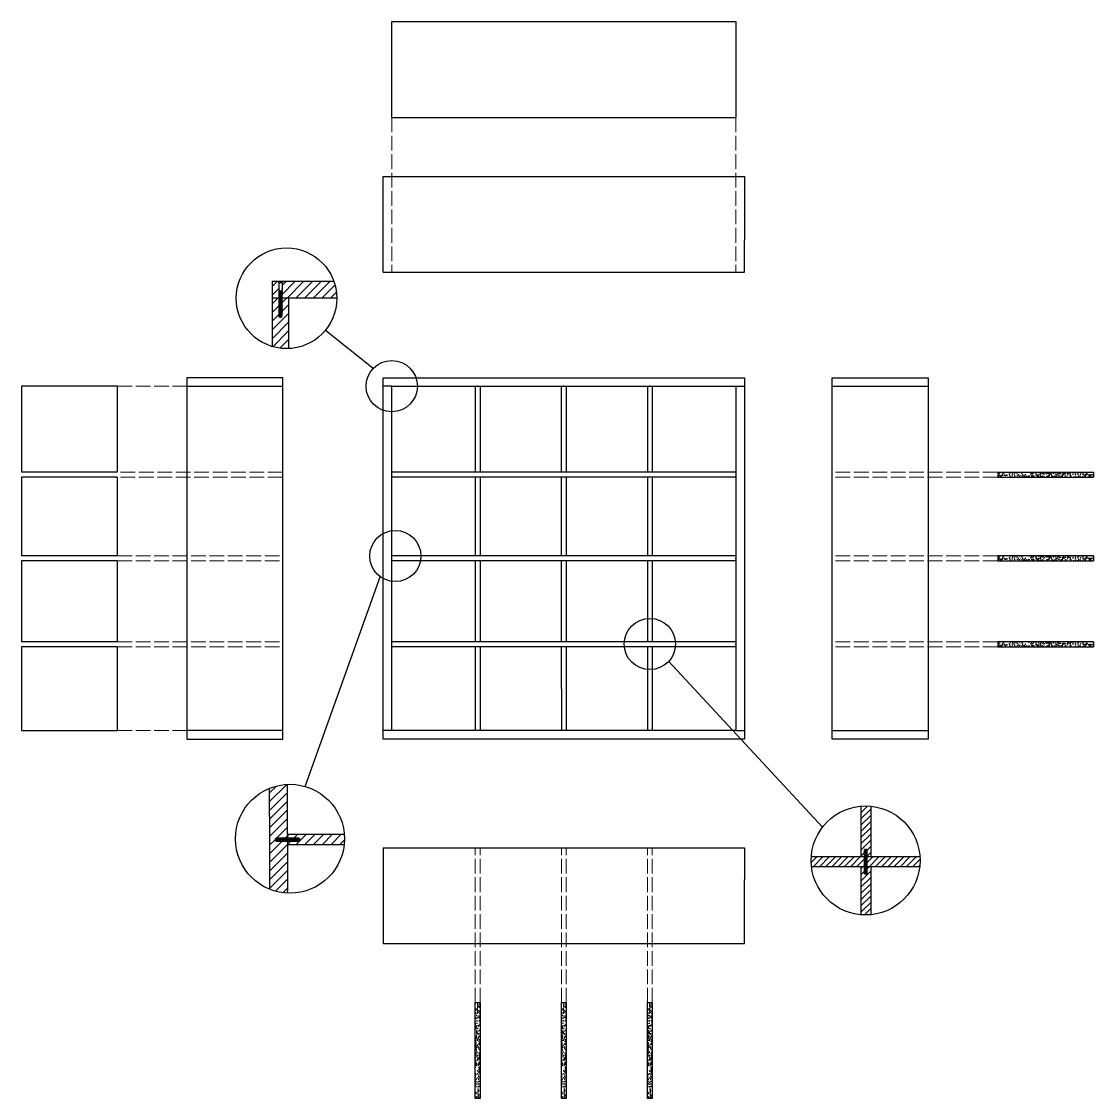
# Model space of a CAD drawing. Header units: inches. Extents: x 17 to 1523, y -134 to 986.
# Drawn here: x 539.2 to 975.5, y -75.2 to 363 of the extents above; entities that cross this region are included whole.
import ezdxf

# ---------------------------------------------------------------- set-up
doc = ezdxf.new("R2010")
doc.units = ezdxf.units.IN
doc.header["$MEASUREMENT"] = 0
doc.linetypes.add('ACAD_ISO02W100', pattern=[15, 12, -3])
doc.layers.add('Kallax', color=7, linetype='Continuous')
doc.layers.add('Linea di sezione', color=151, linetype='Continuous')
doc.layers.add('Linee di proiezione', color=3, linetype='ACAD_ISO02W100', lineweight=13)
pattern_1 = [(45, (440.9025, -185.5239), (-1.767767, 1.767767), [])]
pattern_2 = [(45, (226.2716, 63.9143), (-1.2639534, 1.2639534), [])]

msp = doc.modelspace()

# ---------------------------------------------------------------- hatches: boundary and pattern name
h = msp.add_hatch()
h.set_pattern_fill('AR-CONC', scale=0.3, angle=-90)
h.set_pattern_definition([(320, (826.2386, 462.572), (-0.188256, -2.151781), [0.225, -2.475]), (265, (826.2386, 462.572), (2.256576, 0.416254), [0.18, -1.98]), (10.45144, (826.223, 462.3927), (2.06832, -1.735527), [0.19122, -2.103426]), (316.1842, (826.8386, 462.572), (-0.496558, -3.201724), [0.3375, -3.7125]), (6.6356, (826.7972, 462.3052), (2.922356, -2.803986), [0.28683, -3.15514]), (261.1842, (826.8386, 462.572), (2.922356, -2.803986), [0.27, -2.97]), (291, (826.6886, 462.272), (-1.207857, -1.790721), [0.225, -2.475]), (236, (826.6886, 462.272), (2.17545, -0.729946), [0.18, -1.98]), (341.45144, (826.588, 462.1228), (0.967593, -2.520667), [0.19122, -2.103426]), (307.5, (826.2386, 462.572), (0.9986816, -0.0364796), [0, -1.956, 0, -2.01, 0, -1.9875]), (277.5, (826.2386, 462.572), (1.183235, -0.7892086), [0, -1.146, 0, -1.911, 0, -0.7575]), (237.5, (826.2386, 463.241), (-0.0676646, -1.6014673), [0, -0.75, 0, -2.34, 0, -3.105]), (227.5, (826.2386, 463.541), (0.300315, -1.7495585), [0, -0.975, 0, -1.554, 0, -2.205])])
h.paths.add_polyline_path([(975.54, 177.58), (975.54, 179.58), (975.54, 179.58), (936.54, 179.58), (936.54, 177.58)])
h = msp.add_hatch()
h.set_pattern_fill('AR-CONC', scale=0.3, angle=-90)
h.set_pattern_definition([(320, (826.2386, 428.5436), (-0.188256, -2.151781), [0.225, -2.475]), (265, (826.2386, 428.5436), (2.256576, 0.416254), [0.18, -1.98]), (10.45144, (826.223, 428.3643), (2.06832, -1.735527), [0.19122, -2.103426]), (316.1842, (826.8386, 428.5436), (-0.496558, -3.201724), [0.3375, -3.7125]), (6.6356, (826.7972, 428.2768), (2.922356, -2.803986), [0.28683, -3.15514]), (261.1842, (826.8386, 428.5436), (2.922356, -2.803986), [0.27, -2.97]), (291, (826.6886, 428.2436), (-1.207857, -1.790721), [0.225, -2.475]), (236, (826.6886, 428.2436), (2.17545, -0.729946), [0.18, -1.98]), (341.45144, (826.588, 428.0944), (0.967593, -2.520667), [0.19122, -2.103426]), (307.5, (826.2386, 428.5436), (0.9986816, -0.0364796), [0, -1.956, 0, -2.01, 0, -1.9875]), (277.5, (826.2386, 428.5436), (1.183235, -0.7892086), [0, -1.146, 0, -1.911, 0, -0.7575]), (237.5, (826.2386, 429.2126), (-0.0676646, -1.6014673), [0, -0.75, 0, -2.34, 0, -3.105]), (227.5, (826.2386, 429.5126), (0.300315, -1.7495585), [0, -0.975, 0, -1.554, 0, -2.205])])
h.paths.add_polyline_path([(975.54, 143.55), (975.54, 145.55), (975.54, 145.55), (936.54, 145.55), (936.54, 143.55)])
h = msp.add_hatch()
h.set_pattern_fill('AR-CONC', scale=0.3, angle=-90)
h.set_pattern_definition([(320, (826.2386, 393.5152), (-0.188256, -2.151781), [0.225, -2.475]), (265, (826.2386, 393.5152), (2.256576, 0.416254), [0.18, -1.98]), (10.45144, (826.223, 393.3359), (2.06832, -1.735527), [0.19122, -2.103426]), (316.1842, (826.8386, 393.5152), (-0.496558, -3.201724), [0.3375, -3.7125]), (6.6356, (826.7972, 393.2484), (2.922356, -2.803986), [0.28683, -3.15514]), (261.1842, (826.8386, 393.5152), (2.922356, -2.803986), [0.27, -2.97]), (291, (826.6886, 393.2152), (-1.207857, -1.790721), [0.225, -2.475]), (236, (826.6886, 393.2152), (2.17545, -0.729946), [0.18, -1.98]), (341.45144, (826.588, 393.066), (0.967593, -2.520667), [0.19122, -2.103426]), (307.5, (826.2386, 393.5152), (0.9986816, -0.0364796), [0, -1.956, 0, -2.01, 0, -1.9875]), (277.5, (826.2386, 393.5152), (1.183235, -0.7892086), [0, -1.146, 0, -1.911, 0, -0.7575]), (237.5, (826.2386, 394.1842), (-0.0676646, -1.6014673), [0, -0.75, 0, -2.34, 0, -3.105]), (227.5, (826.2386, 394.4842), (0.300315, -1.7495585), [0, -0.975, 0, -1.554, 0, -2.205])])
h.paths.add_polyline_path([(975.54, 108.52), (975.54, 110.52), (975.54, 110.52), (936.54, 110.52), (936.54, 108.52)])
h = msp.add_hatch()
h.set_pattern_fill('AR-CONC', scale=0.3)
h.set_pattern_definition([(50, (440.9025, -185.5239), (2.151781, -0.188256), [0.225, -2.475]), (355, (440.9025, -185.5239), (-0.416254, 2.256576), [0.18, -1.98]), (100.45144, (441.0818, -185.5395), (1.735527, 2.06832), [0.19122, -2.103426]), (46.1842, (440.9025, -184.9239), (3.201724, -0.496558), [0.3375, -3.7125]), (96.6356, (441.1693, -184.9652), (2.803986, 2.922356), [0.28683, -3.15514]), (351.1842, (440.9025, -184.924), (2.803986, 2.922356), [0.27, -2.97]), (21, (441.2025, -185.0739), (1.790721, -1.207857), [0.225, -2.475]), (326, (441.2025, -185.0739), (0.729946, 2.17545), [0.18, -1.98]), (71.45144, (441.3518, -185.1745), (2.520667, 0.967593), [0.19122, -2.103426]), (37.5, (440.9025, -185.5239), (0.0364796, 0.9986816), [0, -1.956, 0, -2.01, 0, -1.9875]), (7.5, (440.9025, -185.5239), (0.7892086, 1.183235), [0, -1.146, 0, -1.911, 0, -0.7575]), (327.5, (440.2335, -185.5239), (1.6014673, -0.0676646), [0, -0.75, 0, -2.34, 0, -3.105]), (317.5, (439.9335, -185.5239), (1.7495585, 0.300315), [0, -0.975, 0, -1.554, 0, -2.205])])
h.paths.add_polyline_path([(725.89, -36.22), (723.89, -36.22), (723.89, -36.22), (723.89, -75.22), (725.89, -75.22)])
h = msp.add_hatch()
h.set_pattern_fill('AR-CONC', scale=0.3)
h.set_pattern_definition([(50, (475.9363, -185.5239), (2.151781, -0.188256), [0.225, -2.475]), (355, (475.9363, -185.5239), (-0.416254, 2.256576), [0.18, -1.98]), (100.45144, (476.1157, -185.5395), (1.735527, 2.06832), [0.19122, -2.103426]), (46.1842, (475.9363, -184.9239), (3.201724, -0.496558), [0.3375, -3.7125]), (96.6356, (476.203, -184.9652), (2.803986, 2.922356), [0.28683, -3.15514]), (351.1842, (475.9363, -184.924), (2.803986, 2.922356), [0.27, -2.97]), (21, (476.2363, -185.0739), (1.790721, -1.207857), [0.225, -2.475]), (326, (476.2363, -185.0739), (0.729946, 2.17545), [0.18, -1.98]), (71.45144, (476.3856, -185.1745), (2.520667, 0.967593), [0.19122, -2.103426]), (37.5, (475.93634, -185.5239), (0.0364796, 0.9986816), [0, -1.956, 0, -2.01, 0, -1.9875]), (7.5, (475.9363, -185.5239), (0.7892086, 1.183235), [0, -1.146, 0, -1.911, 0, -0.7575]), (327.5, (475.26734, -185.5239), (1.6014673, -0.0676646), [0, -0.75, 0, -2.34, 0, -3.105]), (317.5, (474.9673, -185.5239), (1.7495585, 0.300315), [0, -0.975, 0, -1.554, 0, -2.205])])
h.paths.add_polyline_path([(760.93, -36.22), (758.93, -36.22), (758.93, -36.22), (758.93, -75.22), (760.93, -75.22)])
h = msp.add_hatch()
h.set_pattern_fill('AR-CONC', scale=0.3)
h.set_pattern_definition([(50, (510.959, -185.5239), (2.151781, -0.188256), [0.225, -2.475]), (355, (510.959, -185.5239), (-0.416254, 2.256576), [0.18, -1.98]), (100.45144, (511.1382, -185.5395), (1.735527, 2.06832), [0.19122, -2.103426]), (46.1842, (510.959, -184.9239), (3.201724, -0.496558), [0.3375, -3.7125]), (96.6356, (511.2257, -184.9652), (2.803986, 2.922356), [0.28683, -3.15514]), (351.1842, (510.959, -184.924), (2.803986, 2.922356), [0.27, -2.97]), (21, (511.259, -185.0739), (1.790721, -1.207857), [0.225, -2.475]), (326, (511.259, -185.0739), (0.729946, 2.17545), [0.18, -1.98]), (71.45144, (511.4081, -185.1745), (2.520667, 0.967593), [0.19122, -2.103426]), (37.5, (510.9589, -185.5239), (0.0364796, 0.9986816), [0, -1.956, 0, -2.01, 0, -1.9875]), (7.5, (510.9589, -185.5239), (0.7892086, 1.183235), [0, -1.146, 0, -1.911, 0, -0.7575]), (327.5, (510.2899, -185.5239), (1.6014673, -0.0676646), [0, -0.75, 0, -2.34, 0, -3.105]), (317.5, (509.9899, -185.5239), (1.7495585, 0.300315), [0, -0.975, 0, -1.554, 0, -2.205])])
h.paths.add_polyline_path([(795.95, -36.22), (793.95, -36.22), (793.95, -36.22), (793.95, -75.22), (795.95, -75.22)])
at = {"layer": 'Linea di sezione'}
h = msp.add_hatch(dxfattribs=at)
h.set_pattern_fill('ANSI31', color=256, scale=20)
h.set_pattern_definition(pattern_1)
edge = h.paths.add_edge_path()
edge.add_spline(control_points=[(643.93, 256.74), (643.88, 256.8), (643.73, 256.98), (643.6, 257.19), (643.51, 257.33)], knot_values=[0, 0, 0, 0, 1.095363, 3.625232, 3.625232, 3.625232, 3.625232], degree=3, periodic=0)
edge.add_line((643.51, 257.33), (641.18, 257.33))
edge.add_line((641.18, 257.33), (641.18, 250.6))
edge.add_line((641.18, 250.6), (643.93, 250.6))
edge.add_line((643.93, 250.6), (643.93, 250.83))
edge.add_line((643.93, 250.83), (644.19, 250.94))
edge.add_line((644.19, 250.94), (644.19, 251.21))
edge.add_line((644.19, 251.21), (643.93, 251.1))
edge.add_line((643.93, 251.1), (643.93, 251.29))
edge.add_line((643.93, 251.29), (644.19, 251.4))
edge.add_line((644.19, 251.4), (644.19, 251.66))
edge.add_line((644.19, 251.66), (643.93, 251.54))
edge.add_line((643.93, 251.54), (643.93, 251.73))
edge.add_line((643.93, 251.73), (644.19, 251.85))
edge.add_line((644.19, 251.85), (644.19, 252.12))
edge.add_line((644.19, 252.12), (643.93, 252.01))
edge.add_line((643.93, 252.01), (643.93, 252.19))
edge.add_line((643.93, 252.19), (644.19, 252.31))
edge.add_line((644.19, 252.31), (644.19, 252.58))
edge.add_line((644.19, 252.58), (643.93, 252.46))
edge.add_line((643.93, 252.46), (643.93, 252.65))
edge.add_line((643.93, 252.65), (644.19, 252.76))
edge.add_line((644.19, 252.76), (644.19, 253.04))
edge.add_line((644.19, 253.04), (643.93, 252.93))
edge.add_line((643.93, 252.93), (643.93, 253.12))
edge.add_line((643.93, 253.12), (644.19, 253.23))
edge.add_line((644.19, 253.23), (643.93, 253.98))
edge.add_line((643.93, 253.98), (643.93, 256.74))
h = msp.add_hatch(dxfattribs=at)
h.set_pattern_fill('ANSI31', color=256, scale=20)
h.set_pattern_definition([(45, (674.3062, 29.9868), (-1.767767, 1.767767), [])])
edge = h.paths.add_edge_path()
edge.add_line((666.34, 257.33), (645.75, 257.33))
edge.add_spline(control_points=[(645.75, 257.33), (645.66, 257.19), (645.53, 256.98), (645.38, 256.8), (645.33, 256.74)], knot_values=[0, 0, 0, 0, 2.529869, 3.625232, 3.625232, 3.625232, 3.625232], degree=3, periodic=0)
edge.add_line((645.33, 256.74), (645.33, 253.98))
edge.add_line((645.33, 253.98), (645.23, 253.71))
edge.add_line((645.23, 253.71), (645.33, 253.75))
edge.add_line((645.33, 253.75), (645.33, 253.56))
edge.add_line((645.33, 253.56), (645.16, 253.48))
edge.add_line((645.16, 253.48), (645.07, 253.23))
edge.add_line((645.07, 253.23), (645.07, 253.17))
edge.add_line((645.07, 253.17), (645.33, 253.28))
edge.add_line((645.33, 253.28), (645.33, 253.09))
edge.add_line((645.33, 253.09), (645.07, 252.98))
edge.add_line((645.07, 252.98), (645.07, 252.71))
edge.add_line((645.07, 252.71), (645.33, 252.82))
edge.add_line((645.33, 252.82), (645.33, 252.64))
edge.add_line((645.33, 252.64), (645.07, 252.52))
edge.add_line((645.07, 252.52), (645.07, 252.25))
edge.add_line((645.07, 252.25), (645.33, 252.36))
edge.add_line((645.33, 252.36), (645.33, 252.17))
edge.add_line((645.33, 252.17), (645.07, 252.06))
edge.add_line((645.07, 252.06), (645.07, 251.8))
edge.add_line((645.07, 251.8), (645.33, 251.92))
edge.add_line((645.33, 251.92), (645.33, 251.73))
edge.add_line((645.33, 251.73), (645.07, 251.61))
edge.add_line((645.07, 251.61), (645.07, 251.35))
edge.add_line((645.07, 251.35), (645.33, 251.46))
edge.add_line((645.33, 251.46), (645.33, 251.27))
edge.add_line((645.33, 251.27), (645.07, 251.16))
edge.add_line((645.07, 251.16), (645.07, 250.88))
edge.add_line((645.07, 250.88), (645.33, 250.99))
edge.add_line((645.33, 250.99), (645.33, 250.8))
edge.add_line((645.33, 250.8), (645.07, 250.69))
edge.add_line((645.07, 250.69), (645.07, 250.6))
edge.add_line((645.07, 250.6), (647.89, 250.6))
edge.add_line((647.89, 250.6), (667.55, 250.6))
edge.add_arc((647.08, 250.38), 20.48, 0.6263, 19.8597)
h = msp.add_hatch(dxfattribs=at)
h.set_pattern_fill('ANSI31', color=256, scale=20)
h.set_pattern_definition(pattern_1)
h.paths.add_polyline_path([(647.89, 250.6), (645.07, 250.6), (645.07, 250.42), (645.33, 250.54), (645.33, 250.35), (645.07, 250.23), (645.07, 249.96), (645.33, 250.07), (645.33, 249.89), (645.07, 249.77), (645.07, 249.51), (645.33, 249.63), (645.33, 249.44), (645.07, 249.33), (645.07, 249.05), (645.33, 249.16), (645.33, 248.97), (645.07, 248.86), (645.07, 248.58), (645.33, 248.69), (645.33, 248.5), (645.07, 248.39), (645.07, 248.12), (645.33, 248.24), (645.33, 248.05), (645.07, 247.93), (645.07, 247.66), (645.33, 247.77), (645.33, 247.59), (645.07, 247.47), (645.07, 247.21), (645.33, 247.33), (645.33, 247.14), (645.07, 247.03), (645.07, 246.74), (645.33, 246.86), (645.33, 246.67), (645.07, 246.56), (645.07, 246.28), (645.33, 246.39), (645.33, 246.2), (645.07, 246.09), (645.07, 245.82), (645.33, 245.94), (645.33, 245.75), (645.07, 245.63), (645.07, 245.36), (645.33, 245.47), (645.33, 245.29), (645.07, 245.17), (645.07, 244.91), (645.33, 245.03), (645.33, 244.84), (645.07, 244.73), (645.07, 244.44), (645.33, 244.56), (645.33, 244.37), (645.07, 244.26), (645.07, 243.98), (645.33, 244.09), (645.33, 243.9), (645.07, 243.79), (645.07, 243.52), (645.33, 243.64), (645.33, 243.45), (645.07, 243.33), (645.07, 242.74, -0.133087), (644.19, 242.74), (644.19, 242.93), (643.93, 242.82), (643.93, 243), (644.19, 243.12), (644.19, 243.39), (643.93, 243.27), (643.93, 243.46), (644.19, 243.58), (644.19, 243.86), (643.93, 243.74), (643.93, 243.93), (644.19, 244.04), (644.19, 244.33), (643.93, 244.21), (643.93, 244.4), (644.19, 244.51), (644.19, 244.77), (643.93, 244.65), (643.93, 244.84), (644.19, 244.96), (644.19, 245.23), (643.93, 245.12), (643.93, 245.3), (644.19, 245.42), (644.19, 245.69), (643.93, 245.57), (643.93, 245.76), (644.19, 245.88), (644.19, 246.16), (643.93, 246.04), (643.93, 246.23), (644.19, 246.34), (644.19, 246.63), (643.93, 246.51), (643.93, 246.7), (644.19, 246.81), (644.19, 247.07), (643.93, 246.95), (643.93, 247.14), (644.19, 247.26), (644.19, 247.53), (643.93, 247.42), (643.93, 247.6), (644.19, 247.72), (644.19, 247.99), (643.93, 247.87), (643.93, 248.06), (644.19, 248.18), (644.19, 248.46), (643.93, 248.34), (643.93, 248.53), (644.19, 248.64), (644.19, 248.93), (643.93, 248.81), (643.93, 249), (644.19, 249.11), (644.19, 249.37), (643.93, 249.25), (643.93, 249.44), (644.19, 249.56), (644.19, 249.83), (643.93, 249.72), (643.93, 249.9), (644.19, 250.02), (644.19, 250.29), (643.93, 250.17), (643.93, 250.36), (644.19, 250.48), (644.19, 250.6), (641.17, 250.6), (641.17, 230.77, 0.083286), (647.89, 229.92)])
h = msp.add_hatch(dxfattribs=at)
h.set_pattern_fill('ANSI31', color=256, scale=20)
h.set_pattern_definition(pattern_1)
h.paths.add_polyline_path([(647.44, 52.58, 0.084592), (640.16, 50.99), (640.16, 39.57), (640.16, 10.82), (640.16, 9.89, 0.083685), (647.36, 8.3), (647.44, 9.89), (647.44, 29.47), (642.81, 29.47), (642.5, 29.67), (642.5, 30.47), (642.81, 30.67), (647.44, 30.67), (647.44, 32.28)])
h = msp.add_hatch(dxfattribs=at)
h.set_pattern_fill('ANSI31', color=256, scale=14.3)
h.set_pattern_definition(pattern_2)
h.paths.add_polyline_path([(884.86, 43.68, 0.045207), (880.86, 43.7), (880.86, 23.07), (884.86, 23.07)])
h = msp.add_hatch(dxfattribs=at)
h.set_pattern_fill('ANSI31', color=256, scale=20)
h.set_pattern_definition(pattern_1)
h.paths.add_polyline_path([(670.56, 32.28), (647.44, 32.28), (647.44, 30.67), (652.23, 30.67), (652.5, 30.47), (652.5, 29.67), (652.23, 29.47), (647.44, 29.47), (647.44, 28.14), (670.52, 28.14, 0.026024), (670.64, 30.44, 0.020786)])
h = msp.add_hatch(dxfattribs=at)
h.set_pattern_fill('ANSI31', color=256, scale=14.3)
h.set_pattern_definition(pattern_2)
h.paths.add_polyline_path([(904.9, 23.07), (860.67, 23.07, 0.016439), (860.62, 21.62, 0.02876), (860.76, 19.07), (904.8, 19.07, 0.02876), (904.95, 21.62, 0.016439)])
h = msp.add_hatch(dxfattribs=at)
h.set_pattern_fill('ANSI31', color=256, scale=14.3)
h.set_pattern_definition(pattern_2)
h.paths.add_polyline_path([(884.86, 19.07), (880.86, 19.07), (880.86, -0.47, 0.045207), (884.86, -0.45)])

# ---------------------------------------------------------------- linework, layer by layer
at = {"color": 7}
for p, q in [((641.17, 257.33), (641.17, 230.77)), ((641.18, 257.33), (666.33, 257.33)), ((641.18, 257.33), (641.18, 250.6)), ((641.18, 250.6), (644.19, 250.6)), ((641.18, 250.6), (644.19, 250.6)), ((645.07, 250.6), (647.89, 250.6)), ((645.07, 250.6), (667.55, 250.6)), ((647.89, 250.6), (647.89, 229.92)), ((689.88, 214.61), (686.43, 214.61)), ((689.88, 74.5), (686.43, 74.5)), ((829.98, 74.5), (833.43, 74.5)), ((640.16, 39.57), (640.16, 50.99)), ((647.44, 32.28), (647.44, 52.58)), ((640.16, 39.57), (640.16, 10.82)), ((880.86, 43.7), (880.86, 23.07)), ((884.86, 43.68), (884.86, 23.07)), ((647.44, 32.28), (647.44, 30.67)), ((647.44, 32.28), (670.56, 32.28)), ((647.44, 29.47), (647.44, 9.89)), ((647.45, 28.14), (670.52, 28.14)), ((833.43, 26.82), (833.43, 13.79)), ((904.9, 23.07), (860.67, 23.07)), ((904.8, 19.07), (860.76, 19.07)), ((880.86, 19.07), (880.86, -0.47)), ((884.86, 19.07), (884.86, -0.45)), ((640.16, 10.82), (640.16, 9.89)), ((647.44, 9.89), (647.36, 8.3))]:
    msp.add_line(p, q, dxfattribs=at)
at = {"color": 2}
for p, q in [((643.49, 257.36), (645.76, 257.36)), ((643.93, 256.74), (643.93, 253.98)), ((643.93, 256.74), (645.33, 256.74)), ((645.33, 256.74), (645.33, 253.98)), ((643.93, 253.98), (644.19, 253.23)), ((643.93, 253.12), (645.33, 253.75)), ((643.93, 252.93), (645.33, 253.56)), ((643.93, 252.65), (645.33, 253.28)), ((643.93, 253.12), (643.93, 253.12)), ((643.93, 253.12), (643.93, 252.93)), ((643.93, 252.46), (645.33, 253.09)), ((643.93, 252.19), (645.33, 252.82)), ((643.93, 252.65), (643.93, 252.46)), ((643.93, 252.01), (645.33, 252.64)), ((643.93, 251.73), (645.33, 252.36)), ((643.93, 252.19), (643.93, 252.01)), ((643.93, 251.54), (645.33, 252.17)), ((643.93, 251.29), (645.33, 251.92)), ((643.93, 251.73), (643.93, 251.54)), ((643.93, 251.1), (645.33, 251.73)), ((643.93, 250.83), (645.33, 251.46)), ((643.93, 251.29), (643.93, 251.1)), ((643.93, 250.64), (645.33, 251.27)), ((643.93, 250.36), (645.33, 250.99)), ((643.93, 250.83), (643.93, 250.64)), ((643.93, 250.17), (645.33, 250.8)), ((643.93, 249.9), (645.33, 250.54)), ((643.93, 250.36), (643.93, 250.17)), ((643.93, 249.72), (645.33, 250.35)), ((643.93, 249.44), (645.33, 250.07)), ((643.93, 249.9), (643.93, 249.72)), ((643.93, 249.25), (645.33, 249.89)), ((644.19, 253.04), (644.19, 252.76)), ((644.19, 252.31), (644.19, 252.58)), ((644.19, 251.85), (644.19, 252.12)), ((644.19, 251.4), (644.19, 251.66)), ((644.19, 250.94), (644.19, 251.21)), ((644.19, 250.48), (644.19, 250.76)), ((644.19, 250.02), (644.19, 250.29)), ((644.19, 249.56), (644.19, 249.83)), ((644.6, 253.23), (645.07, 253.23)), ((645.07, 253.23), (645.16, 253.48)), ((645.07, 253.23), (645.07, 253.17)), ((645.07, 252.98), (645.07, 252.71)), ((645.07, 252.52), (645.07, 252.25)), ((645.07, 252.06), (645.07, 251.8)), ((645.07, 251.61), (645.07, 251.35)), ((645.07, 251.16), (645.07, 250.88)), ((645.07, 250.69), (645.07, 250.42)), ((645.07, 250.23), (645.07, 249.96)), ((645.23, 253.71), (645.33, 253.98)), ((645.33, 253.75), (645.33, 253.56)), ((645.33, 253.28), (645.33, 253.09)), ((645.33, 252.82), (645.33, 252.64)), ((645.33, 252.36), (645.33, 252.17)), ((645.33, 251.92), (645.33, 251.73)), ((645.33, 251.46), (645.33, 251.27)), ((645.33, 250.99), (645.33, 250.8)), ((645.33, 250.54), (645.33, 250.35)), ((645.33, 250.07), (645.33, 249.89)), ((643.93, 249), (645.33, 249.63)), ((643.93, 249.44), (643.93, 249.25)), ((643.93, 248.81), (645.33, 249.44)), ((643.93, 248.53), (645.33, 249.16)), ((643.93, 249), (643.93, 248.81)), ((643.93, 248.34), (645.33, 248.97)), ((643.93, 248.06), (645.33, 248.69)), ((643.93, 248.53), (643.93, 248.34)), ((643.93, 247.87), (645.33, 248.5)), ((643.93, 247.6), (645.33, 248.24)), ((643.93, 248.06), (643.93, 247.87)), ((643.93, 247.42), (645.33, 248.05)), ((643.93, 247.14), (645.33, 247.77)), ((643.93, 247.6), (643.93, 247.42)), ((643.93, 246.95), (645.33, 247.59)), ((643.93, 246.7), (645.33, 247.33)), ((643.93, 247.14), (643.93, 246.95)), ((643.93, 246.51), (645.33, 247.14)), ((643.93, 246.23), (645.33, 246.86)), ((643.93, 246.7), (643.93, 246.51)), ((643.93, 246.04), (645.33, 246.67)), ((643.93, 245.76), (645.33, 246.39)), ((643.93, 246.23), (643.93, 246.04)), ((643.93, 245.57), (645.33, 246.2)), ((643.93, 245.3), (645.33, 245.94)), ((643.93, 245.76), (643.93, 245.57)), ((643.93, 245.12), (645.33, 245.75)), ((643.93, 244.84), (645.33, 245.47)), ((644.19, 249.11), (644.19, 249.37)), ((644.19, 248.64), (644.19, 248.93)), ((644.19, 248.18), (644.19, 248.46)), ((644.19, 247.72), (644.19, 247.99)), ((644.19, 247.26), (644.19, 247.53)), ((644.19, 246.81), (644.19, 247.07)), ((644.19, 246.34), (644.19, 246.63)), ((644.19, 245.88), (644.19, 246.16)), ((644.19, 245.42), (644.19, 245.69)), ((645.07, 249.77), (645.07, 249.51)), ((645.07, 249.33), (645.07, 249.05)), ((645.07, 248.86), (645.07, 248.58)), ((645.07, 248.39), (645.07, 248.12)), ((645.07, 247.93), (645.07, 247.66)), ((645.07, 247.47), (645.07, 247.21)), ((645.07, 247.03), (645.07, 246.74)), ((645.07, 246.56), (645.07, 246.28)), ((645.07, 246.09), (645.07, 245.82)), ((645.07, 245.63), (645.07, 245.36)), ((645.33, 249.63), (645.33, 249.44)), ((645.33, 249.16), (645.33, 248.97)), ((645.33, 248.69), (645.33, 248.5)), ((645.33, 248.24), (645.33, 248.05)), ((645.33, 247.77), (645.33, 247.59)), ((645.33, 247.33), (645.33, 247.14)), ((645.33, 246.86), (645.33, 246.67)), ((645.33, 246.39), (645.33, 246.2)), ((645.33, 245.94), (645.33, 245.75)), ((645.33, 245.47), (645.33, 245.29)), ((643.93, 245.3), (643.93, 245.12)), ((643.93, 244.65), (645.33, 245.29)), ((643.93, 244.4), (645.33, 245.03)), ((643.93, 244.84), (643.93, 244.65)), ((643.93, 244.21), (645.33, 244.84)), ((643.93, 243.93), (645.33, 244.56)), ((643.93, 244.4), (643.93, 244.21)), ((643.93, 243.74), (645.33, 244.37)), ((643.93, 243.46), (645.33, 244.09)), ((643.93, 243.93), (643.93, 243.74)), ((643.93, 243.27), (645.33, 243.9)), ((643.93, 243), (645.33, 243.64)), ((643.93, 243.46), (643.93, 243.27)), ((643.93, 242.82), (645.33, 243.45)), ((643.93, 243), (643.93, 242.82)), ((644.19, 244.96), (644.19, 245.23)), ((644.19, 244.51), (644.19, 244.77)), ((644.19, 244.04), (644.19, 244.33)), ((644.19, 243.58), (644.19, 243.86)), ((644.19, 243.12), (644.19, 243.39)), ((644.19, 242.74), (644.19, 242.93)), ((645.07, 245.17), (645.07, 244.91)), ((645.07, 244.73), (645.07, 244.44)), ((645.07, 244.26), (645.07, 243.98)), ((645.07, 243.79), (645.07, 243.52)), ((645.07, 243.33), (645.07, 242.74)), ((645.33, 245.03), (645.33, 244.84)), ((645.33, 244.56), (645.33, 244.37)), ((645.33, 244.09), (645.33, 243.9)), ((645.33, 243.64), (645.33, 243.45))]:
    msp.add_line(p, q, dxfattribs=at)
at = {"color": 1}
for p, q in [((642.5, 30.47), (642.81, 30.67)), ((642.5, 29.67), (642.5, 30.47)), ((642.5, 29.67), (642.81, 29.47)), ((652.23, 30.67), (642.81, 30.67)), ((642.81, 30.67), (642.81, 29.47)), ((642.81, 29.47), (652.23, 29.47)), ((652.04, 30.47), (643.03, 30.47)), ((652.04, 30.21), (643.03, 30.21)), ((652.04, 29.94), (643.03, 29.94)), ((652.04, 29.67), (643.03, 29.67)), ((652.23, 30.67), (652.5, 30.47)), ((652.23, 30.67), (652.23, 29.47)), ((652.23, 29.47), (652.5, 29.67)), ((652.5, 29.67), (652.5, 30.47)), ((882.24, 25.8), (882.45, 26.07)), ((882.24, 25.8), (883.44, 25.8)), ((882.24, 25.8), (882.24, 16.37)), ((883.25, 26.07), (882.45, 26.07)), ((882.45, 25.6), (882.45, 16.59)), ((882.71, 25.6), (882.71, 16.59)), ((882.98, 25.6), (882.98, 16.59)), ((883.44, 25.8), (883.25, 26.07)), ((883.25, 25.6), (883.25, 16.59)), ((883.44, 16.37), (883.44, 25.8)), ((882.45, 16.07), (882.24, 16.37)), ((882.24, 16.37), (883.44, 16.37)), ((883.25, 16.07), (882.45, 16.07)), ((883.25, 16.07), (883.44, 16.37))]:
    msp.add_line(p, q, dxfattribs=at)
at = {"color": 2}
msp.add_arc((644.63, 244.38), 1.7, 254.8385, 285.1615, dxfattribs=at)
for points in [[(643.93, 256.74), (643.79, 256.91), (643.49, 257.36)], [(645.33, 256.74), (645.47, 256.91), (645.76, 257.36)]]:
    msp.add_spline(points, degree=3, dxfattribs=at)
at = {"color": 7}
for p in [(829.98, 144.55), (829.98, 109.52)]:
    msp.add_point(p, dxfattribs=at)
at = {"layer": 'Kallax', "color": 7, "linetype": 'Continuous'}
for p, q in [((689.88, 323.99), (689.88, 362.99)), ((689.88, 362.99), (829.98, 362.99)), ((829.98, 362.99), (829.98, 323.99)), ((689.88, 323.99), (829.98, 323.99))]:
    msp.add_line(p, q, dxfattribs=at)
at = {"layer": 'Kallax', "color": 7}
for p, q in [((686.43, 260.95), (686.43, 299.95)), ((686.43, 299.95), (833.43, 299.95)), ((833.43, 299.95), (833.43, 273.98)), ((833.43, 260.95), (833.43, 273.98)), ((686.43, 260.95), (833.43, 260.95)), ((645.49, 218.04), (606.49, 218.04)), ((606.49, 218.04), (606.49, 71.04)), ((645.49, 71.04), (645.49, 218.04)), ((686.43, 71.04), (686.43, 218.04)), ((686.43, 218.04), (833.43, 218.04)), ((833.43, 218.04), (833.43, 71.04)), ((833.43, 218.04), (833.43, 71.04)), ((869.23, 71.04), (869.23, 218.04)), ((869.23, 218.04), (908.23, 218.04)), ((908.23, 218.04), (908.23, 71.04)), ((689.86, 214.61), (829.98, 214.61)), ((689.88, 74.5), (689.88, 214.61)), ((723.89, 214.61), (723.89, 179.58)), ((725.89, 214.61), (725.89, 179.58)), ((758.92, 214.61), (758.92, 179.58)), ((760.92, 214.61), (760.92, 179.58)), ((793.95, 214.61), (793.95, 179.58)), ((795.95, 214.61), (795.95, 179.58)), ((829.98, 214.61), (829.98, 74.5)), ((829.98, 214.61), (833.43, 214.61)), ((829.98, 179.58), (689.88, 179.58)), ((829.98, 177.58), (689.88, 177.58)), ((723.89, 177.58), (723.89, 145.55)), ((725.89, 177.58), (725.89, 145.55)), ((758.92, 177.58), (758.92, 171.01)), ((760.92, 177.58), (760.92, 171.01)), ((793.95, 177.58), (793.95, 161.44)), ((795.95, 177.58), (795.95, 161.44)), ((936.54, 179.58), (975.54, 179.58)), ((936.54, 177.58), (975.54, 177.58)), ((758.92, 171.01), (758.92, 145.55)), ((760.92, 171.01), (760.92, 145.55)), ((793.95, 161.44), (793.95, 145.55)), ((795.95, 161.44), (795.95, 145.55)), ((829.98, 145.55), (689.88, 145.55)), ((975.54, 145.55), (936.54, 145.55)), ((829.98, 143.55), (689.88, 143.55)), ((723.89, 143.55), (723.89, 110.52)), ((725.89, 143.55), (725.89, 110.52)), ((758.92, 143.55), (758.92, 110.52)), ((760.92, 143.55), (760.92, 110.52)), ((793.95, 143.55), (793.95, 110.52)), ((795.95, 143.55), (795.95, 110.52)), ((936.54, 143.55), (975.54, 143.55)), ((829.98, 110.52), (689.88, 110.52)), ((975.54, 110.52), (936.54, 110.52)), ((829.98, 108.52), (689.88, 108.52)), ((723.89, 108.52), (723.89, 74.5)), ((725.89, 108.52), (725.89, 74.5)), ((758.92, 108.52), (758.93, 74.5)), ((760.92, 108.52), (760.93, 74.5)), ((793.95, 108.52), (793.95, 74.5)), ((795.95, 108.52), (795.95, 74.5)), ((936.54, 108.52), (975.54, 108.52)), ((606.49, 71.04), (645.49, 71.04)), ((833.43, 71.04), (686.43, 71.04)), ((829.98, 74.5), (689.88, 74.5)), ((908.23, 71.04), (869.23, 71.04)), ((686.43, 26.82), (686.43, -12.18)), ((686.43, 26.82), (833.43, 26.82)), ((833.43, -12.18), (833.43, 13.79)), ((686.43, -12.18), (833.43, -12.18))]:
    msp.add_line(p, q, dxfattribs=at)
at = {"layer": 'Kallax'}
for p, q in [((578.18, 214.61), (539.18, 214.61)), ((539.18, 214.61), (539.18, 179.58)), ((578.18, 214.61), (578.18, 179.58)), ((606.49, 214.61), (645.49, 214.61)), ((869.23, 214.61), (908.23, 214.61)), ((578.18, 179.58), (539.18, 179.58)), ((578.18, 177.58), (539.18, 177.58)), ((539.18, 177.58), (539.18, 145.55)), ((578.18, 177.58), (578.18, 145.55)), ((936.54, 179.58), (936.54, 177.58)), ((975.54, 179.58), (975.54, 177.58)), ((578.18, 145.55), (539.18, 145.55)), ((936.54, 145.55), (936.54, 143.55)), ((975.54, 145.55), (975.54, 143.55)), ((578.18, 143.55), (539.18, 143.55)), ((539.18, 143.55), (539.18, 110.52)), ((578.18, 143.55), (578.18, 110.52)), ((578.18, 110.52), (539.18, 110.52)), ((936.54, 110.52), (936.54, 108.52)), ((975.54, 110.52), (975.54, 108.52)), ((578.18, 108.52), (539.18, 108.52)), ((539.18, 108.52), (539.18, 74.5)), ((578.18, 108.52), (578.18, 74.5)), ((539.18, 74.5), (578.18, 74.5)), ((645.49, 74.5), (606.49, 74.5)), ((869.23, 74.5), (908.23, 74.5)), ((723.89, -36.22), (725.89, -36.22)), ((723.89, -75.22), (723.89, -36.22)), ((725.89, -36.22), (725.89, -75.22)), ((758.93, -36.22), (760.93, -36.22)), ((758.93, -75.22), (758.93, -36.22)), ((760.93, -36.22), (760.93, -75.22)), ((793.95, -36.22), (795.95, -36.22)), ((793.95, -75.22), (793.95, -36.22)), ((795.95, -36.22), (795.95, -75.22)), ((725.89, -75.22), (723.89, -75.22)), ((760.93, -75.22), (758.93, -75.22)), ((795.95, -75.22), (793.95, -75.22))]:
    msp.add_line(p, q, dxfattribs=at)
at = {"layer": 'Kallax', "color": 7}
for p in [(724.89, 214.61), (759.92, 214.61), (794.95, 214.61), (829.98, 179.58)]:
    msp.add_point(p, dxfattribs=at)
at = {"layer": 'Linea di sezione'}
for p, q in [((682.29, 221.75), (662.92, 237.21)), ((654.7, 51.71), (685.21, 137.05)), ((802.6, 102.71), (865.23, 35.15))]:
    msp.add_line(p, q, dxfattribs=at)
for centre, radius in [((647.08, 250.38), 20.48), ((689.88, 214.61), 10.43), ((691.34, 145.5), 10.43), ((794.97, 109.69), 10.43), ((648.47, 30.44), 22.17), ((882.78, 21.62), 22.17)]:
    msp.add_circle(centre, radius, dxfattribs=at)
at = {"layer": 'Linee di proiezione', "linetype": 'ACAD_ISO02W100', "ltscale": 0.5}
for p, q in [((689.88, 323.99), (689.88, 260.95)), ((829.98, 323.99), (829.98, 260.95)), ((578.18, 214.61), (606.49, 214.61)), ((645.49, 179.58), (578.18, 179.58)), ((645.49, 177.58), (578.18, 177.58)), ((936.54, 179.58), (869.23, 179.58)), ((936.54, 177.58), (869.23, 177.58)), ((578.18, 145.55), (645.49, 145.55)), ((936.54, 145.55), (869.23, 145.55)), ((578.18, 143.55), (645.49, 143.55)), ((936.54, 143.55), (869.23, 143.55)), ((578.18, 110.52), (645.49, 110.52)), ((936.54, 110.52), (869.23, 110.52)), ((578.18, 108.52), (645.49, 108.52)), ((936.54, 108.52), (869.23, 108.52)), ((578.18, 74.5), (606.49, 74.5)), ((723.89, -36.22), (723.89, 26.82)), ((725.89, -36.22), (725.89, 26.82)), ((758.93, -36.22), (758.93, 26.82)), ((760.93, -36.22), (760.93, 26.82)), ((793.95, -36.22), (793.95, 26.82)), ((795.95, -36.22), (795.95, 26.82))]:
    msp.add_line(p, q, dxfattribs=at)

doc.saveas('drawing.dxf')
